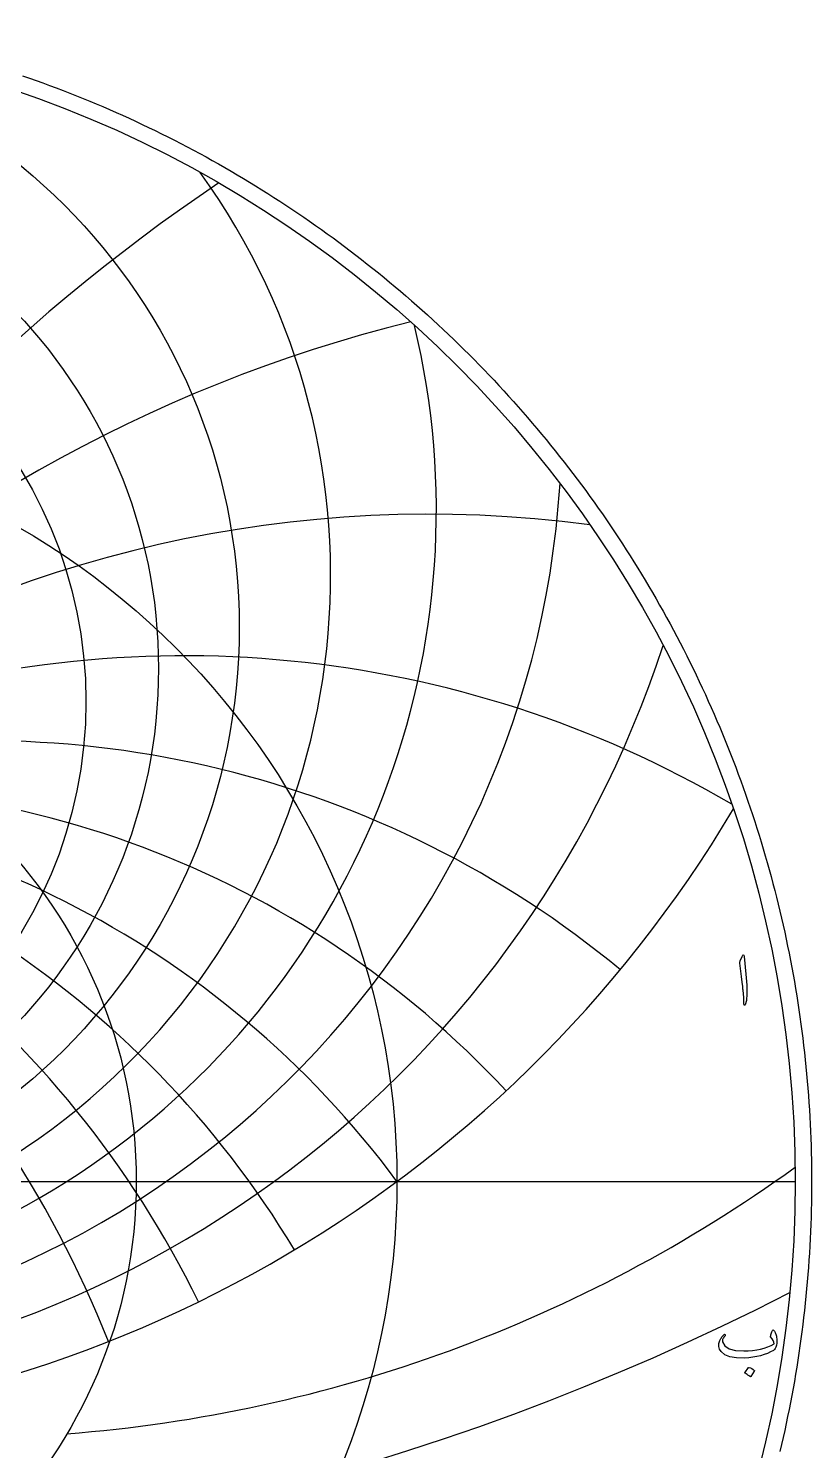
# Model space of a CAD drawing. Header units: millimetres. Extents: x -62 to 62, y -62 to 63.
# Drawn here: x 20.4 to 61.6, y -14.2 to 60.8 of the extents above; entities that cross this region are included whole.
import ezdxf

# ---------------------------------------------------------------- set-up
doc = ezdxf.new("R2010")
doc.units = ezdxf.units.MM
for name, color, linetype in [('CUT_OUTER', 1, 'Continuous'), ('ENGRAVE', 7, 'Continuous'), ('ENGRAVE_FINE', 8, 'Continuous'), ('TEXT', 5, 'Continuous')]:
    doc.layers.add(name, color=color, linetype=linetype)

msp = doc.modelspace()

# ---------------------------------------------------------------- linework, layer by layer
at = {"layer": 'CUT_OUTER'}
msp.add_lwpolyline([(20.0432, 58.2612), (20.4003, 58.1372), (20.7566, 58.0109), (21.1122, 57.8824), (21.4669, 57.7518), (21.8209, 57.619), (22.174, 57.484), (22.5263, 57.3469), (22.8778, 57.2076), (23.2284, 57.0661), (23.5781, 56.9225), (23.9269, 56.7768), (24.2748, 56.6289), (24.6218, 56.4789), (24.9679, 56.3267), (25.3131, 56.1725), (25.6573, 56.0161), (26.0005, 55.8576), (26.3427, 55.697), (26.684, 55.5344), (27.0242, 55.3696), (27.3635, 55.2027), (27.7017, 55.0338), (28.0388, 54.8628), (28.3749, 54.6897), (28.71, 54.5146), (29.0439, 54.3374), (29.3768, 54.1581), (29.7085, 53.9769), (30.0392, 53.7936), (30.3687, 53.6082), (30.6971, 53.4209), (31.0243, 53.2315), (31.3503, 53.0402), (31.6752, 52.8468), (31.9988, 52.6515), (32.3213, 52.4541), (32.6425, 52.2548), (32.9625, 52.0535), (33.2813, 51.8503), (33.5988, 51.6451), (33.9151, 51.438), (34.2301, 51.2289), (34.5438, 51.0179), (34.8562, 50.805), (35.1672, 50.5902), (35.477, 50.3734), (35.7854, 50.1548), (36.0925, 49.9343), (36.3982, 49.7119), (36.7025, 49.4876), (37.0055, 49.2615), (37.307, 49.0335), (37.6072, 48.8037), (37.906, 48.572), (38.2033, 48.3385), (38.4992, 48.1032), (38.7936, 47.866), (39.0866, 47.6271), (39.3781, 47.3864), (39.6681, 47.1439), (39.9566, 46.8996), (40.2436, 46.6535), (40.5291, 46.4057), (40.8131, 46.1562), (41.0955, 45.9049), (41.3764, 45.6519), (41.6558, 45.3971), (41.9335, 45.1407), (42.2097, 44.8825), (42.4843, 44.6227), (42.7573, 44.3612), (43.0287, 44.098), (43.2985, 43.8331), (43.5666, 43.5666), (43.8331, 43.2985), (44.098, 43.0287), (44.3612, 42.7573), (44.6227, 42.4843), (44.8825, 42.2097), (45.1407, 41.9335), (45.3971, 41.6558), (45.6519, 41.3764), (45.9049, 41.0955), (46.1562, 40.8131), (46.4057, 40.5291), (46.6535, 40.2436), (46.8996, 39.9566), (47.1439, 39.6681), (47.3864, 39.3781), (47.6271, 39.0866), (47.866, 38.7936), (48.1032, 38.4992), (48.3385, 38.2033), (48.572, 37.906), (48.8037, 37.6072), (49.0335, 37.307), (49.2615, 37.0055), (49.4876, 36.7025), (49.7119, 36.3982), (49.9343, 36.0925), (50.1548, 35.7854), (50.3734, 35.477), (50.5902, 35.1672), (50.805, 34.8562), (51.0179, 34.5438), (51.2289, 34.2301), (51.438, 33.9151), (51.6451, 33.5988), (51.8503, 33.2813), (52.0535, 32.9625), (52.2548, 32.6425), (52.4541, 32.3213), (52.6515, 31.9988), (52.8468, 31.6752), (53.0402, 31.3503), (53.2315, 31.0243), (53.4209, 30.6971), (53.6082, 30.3687), (53.7936, 30.0392), (53.9769, 29.7085), (54.1581, 29.3768), (54.3374, 29.0439), (54.5146, 28.71), (54.6897, 28.3749), (54.8628, 28.0388), (55.0338, 27.7017), (55.2027, 27.3635), (55.3696, 27.0242), (55.5344, 26.684), (55.697, 26.3427), (55.8576, 26.0005), (56.0161, 25.6573), (56.1725, 25.3131), (56.3267, 24.9679), (56.4789, 24.6218), (56.6289, 24.2748), (56.7768, 23.9269), (56.9225, 23.5781), (57.0661, 23.2284), (57.2076, 22.8778), (57.3469, 22.5263), (57.484, 22.174), (57.619, 21.8209), (57.7518, 21.4669), (57.8824, 21.1122), (58.0109, 20.7566), (58.1372, 20.4003), (58.2612, 20.0432), (58.3831, 19.6853), (58.5028, 19.3267), (58.6203, 18.9674), (58.7356, 18.6073), (58.8486, 18.2466), (58.9595, 17.8852), (59.0681, 17.5231), (59.1745, 17.1603), (59.2787, 16.7969), (59.3807, 16.4328), (59.4804, 16.0682), (59.5778, 15.7029), (59.6731, 15.3371), (59.7661, 14.9706), (59.8568, 14.6036), (59.9453, 14.2361), (60.0315, 13.868), (60.1154, 13.4994), (60.1971, 13.1303), (60.2766, 12.7606), (60.3537, 12.3906), (60.4286, 12.02), (60.5012, 11.649), (60.5716, 11.2775), (60.6396, 10.9057), (60.7054, 10.5334), (60.7689, 10.1607), (60.8301, 9.7876), (60.889, 9.4142), (60.9456, 9.0404), (61, 8.6663), (61.052, 8.2919), (61.1017, 7.9171), (61.1491, 7.542), (61.1943, 7.1667), (61.2371, 6.7911), (61.2776, 6.4152), (61.3158, 6.0391), (61.3517, 5.6627), (61.3853, 5.2862), (61.4166, 4.9094), (61.4456, 4.5325), (61.4722, 4.1554), (61.4966, 3.7781), (61.5186, 3.4007), (61.5383, 3.0232), (61.5557, 2.6455), (61.5708, 2.2678), (61.5835, 1.89), (61.5939, 1.512), (61.6021, 1.1341), (61.6079, 0.7561), (61.6113, 0.378), (61.6125, 0), (61.6113, -0.378), (61.6079, -0.7561), (61.6021, -1.1341), (61.5939, -1.512), (61.5835, -1.89), (61.5708, -2.2678), (61.5557, -2.6455), (61.5383, -3.0232), (61.5186, -3.4007), (61.4966, -3.7781), (61.4722, -4.1554), (61.4456, -4.5325), (61.4166, -4.9094), (61.3853, -5.2862), (61.3517, -5.6627), (61.3158, -6.0391), (61.2776, -6.4152), (61.2371, -6.7911), (61.1943, -7.1667), (61.1491, -7.542), (61.1017, -7.9171), (61.052, -8.2919), (61, -8.6663), (60.9456, -9.0404), (60.889, -9.4142), (60.8301, -9.7876), (60.7689, -10.1607), (60.7054, -10.5334), (60.6396, -10.9057), (60.5716, -11.2775), (60.5012, -11.649), (60.4286, -12.02), (60.3537, -12.3906), (60.2766, -12.7606), (60.1971, -13.1303), (60.1154, -13.4994), (60.0315, -13.868), (59.9453, -14.2361)], dxfattribs=at)
at = {"layer": 'ENGRAVE'}
msp.add_lwpolyline([(-60.75, 0), (60.75, 0)], dxfattribs=at)
for centre, radius in [((0, 0), 60.75), ((0, 29.1978), 31.4559), ((0, 27.0304), 27.204), ((0, 25.2908), 23.3807), ((0, 0), 39.7663), ((0, 0), 26.0306)]:
    msp.add_circle(centre, radius, dxfattribs=at)
for centre, radius, start, end in [((0, 31.9166), 36.2718, 144.142935, 35.857065), ((0, 35.3674), 41.8437, 166.542493, 13.457507), ((0, 39.8219), 48.456, 183.613166, 356.386834), ((0, 45.7087), 56.5502, 197.989873, 342.010127), ((0, 53.7411), 66.854, 210.685518, 329.314482), ((0, -29.4255), 49.4694, 36.5, 143.5), ((0, -29.4255), 49.4694, 36.5, 143.5), ((16.5988, 61.9475), 75.4611, 274.394852, 305.804765)]:
    msp.add_arc(centre, radius, start, end, dxfattribs=at)
at = {"layer": 'ENGRAVE_FINE'}
for centre, radius, start, end in [((85.6835, -29.4255), 98.9388, 123.987373, 169.901328), ((85.6835, -29.4255), 98.9388, 123.987373, 169.901328), ((58.9553, -29.4255), 76.9607, 103.881054, 166.312263), ((58.9553, -29.4255), 76.9607, 103.881054, 166.312263), ((41.5097, -29.4255), 64.5777, 82.504572, 162.516737), ((41.5097, -29.4255), 64.5777, 82.504572, 162.516737), ((-28.5612, -29.4255), 57.1223, 21.558132, 120.328322), ((-28.5612, -29.4255), 57.1223, 21.558132, 120.328322), ((28.5612, -29.4255), 57.1223, 59.671678, 158.441868), ((28.5612, -29.4255), 57.1223, 59.671678, 158.441868), ((-18.0054, -29.4255), 52.6442, 26.002788, 129.565451), ((-18.0054, -29.4255), 52.6442, 26.002788, 129.565451), ((18.0054, -29.4255), 52.6442, 50.434549, 153.997212), ((18.0054, -29.4255), 52.6442, 50.434549, 153.997212), ((-8.7228, -29.4255), 50.2325, 30.932848, 137.092193), ((-8.7228, -29.4255), 50.2325, 30.932848, 137.092193), ((8.7228, -29.4255), 50.2325, 42.907807, 149.067152), ((8.7228, -29.4255), 50.2325, 42.907807, 149.067152), ((0, 111.8466), 132.3276, 242.809626, 297.190374)]:
    msp.add_arc(centre, radius, start, end, dxfattribs=at)
at = {"layer": 'TEXT'}
for points in [[(57.9515, 11.8521), (57.9881, 11.923), (58.0176, 11.9479), (58.0399, 11.9268), (58.055, 11.8597), (58.1431, 10.9208), (58.1956, 10.3446), (58.2073, 9.8842), (58.1783, 9.5398), (58.1086, 9.3113), (58.0959, 9.2926), (58.0847, 9.2826), (58.0748, 9.2811), (58.0665, 9.2883), (58.0598, 9.2996), (58.055, 9.3142), (58.0521, 9.3321), (58.0511, 9.3534), (58.0511, 9.5194), (58.0435, 9.6955), (58.0281, 9.8816), (58.0051, 10.0777), (58.0001, 10.129), (57.985, 10.2674), (57.9599, 10.4931), (57.9247, 10.8059), (57.8404, 11.4995), (57.8384, 11.5364), (57.8404, 11.5704), (57.8461, 11.6015), (57.8557, 11.6298)], [(59.6266, -7.8537), (59.6523, -7.886), (59.6759, -7.9217), (59.6974, -7.9608), (59.7166, -8.0032), (59.7338, -8.0487), (59.7487, -8.097), (59.7616, -8.1483), (59.7722, -8.2024), (59.7861, -8.3112), (59.7895, -8.419), (59.7823, -8.5258), (59.7645, -8.6316), (59.7377, -8.726), (59.7032, -8.8022), (59.6611, -8.8601), (59.6113, -8.8999), (59.4532, -8.9835), (59.2855, -9.058), (59.1083, -9.1234), (58.9214, -9.1797), (58.725, -9.2264), (58.5191, -9.263), (58.3035, -9.2896), (58.0784, -9.3061), (57.6563, -9.3018), (57.31, -9.2429), (57.0393, -9.1294), (56.8444, -8.9612), (56.7644, -8.8297), (56.7275, -8.6882), (56.7337, -8.5366), (56.783, -8.3749), (56.7997, -8.34), (56.819, -8.3045), (56.8409, -8.2682), (56.8654, -8.2312), (56.8926, -8.1935), (56.9224, -8.155), (56.9549, -8.1158), (56.99, -8.076), (57.0017, -8.0647), (57.0139, -8.0578), (57.0266, -8.0551), (57.0398, -8.0568), (57.0487, -8.0602), (57.0561, -8.0664), (57.0621, -8.0755), (57.0666, -8.0875), (57.0688, -8.0987), (57.0676, -8.1095), (57.063, -8.1198), (57.0551, -8.1296), (57.0223, -8.1687), (56.9929, -8.2091), (56.9668, -8.2511), (56.944, -8.2944), (56.9284, -8.3358), (56.9201, -8.3758), (56.9189, -8.4144), (56.9248, -8.4515), (57.0446, -8.6683), (57.2697, -8.8204), (57.6003, -8.9078), (58.0362, -8.9306), (58.2758, -8.9213), (58.5042, -8.9013), (58.7213, -8.8706), (58.9272, -8.829), (59.122, -8.7767), (59.3061, -8.7136), (59.4794, -8.6397), (59.6419, -8.555), (59.6261, -8.476), (59.5902, -8.3883), (59.5341, -8.292), (59.458, -8.1871), (59.4556, -8.177), (59.456, -8.1584), (59.4594, -8.1311), (59.4656, -8.0951), (59.4673, -8.0915), (59.4685, -8.0884), (59.4692, -8.0858), (59.4695, -8.0836), (59.4819, -8.0348), (59.5001, -7.9802), (59.5241, -7.9198), (59.5538, -7.8537), (59.5669, -7.8336), (59.5835, -7.8269), (59.6033, -7.8336), (59.6266, -7.8537)], [(58.2891, -9.8043), (58.2939, -9.7995), (58.3006, -9.7967), (58.3092, -9.7957), (58.3198, -9.7967), (58.3943, -9.8268), (58.4645, -9.8637), (58.5303, -9.9073), (58.5919, -9.9576), (58.5979, -9.9653), (58.6005, -9.9729), (58.5998, -9.9806), (58.5957, -9.9883), (58.4156, -10.2795), (58.4089, -10.2865), (58.4003, -10.2881), (58.3897, -10.2845), (58.3773, -10.2757), (58.3665, -10.268), (58.3495, -10.2565), (58.3262, -10.2412), (58.2968, -10.222), (58.2606, -10.199), (58.2173, -10.1722), (58.1667, -10.1416), (58.109, -10.1071), (58.1013, -10.1013), (58.0975, -10.0956), (58.0975, -10.0898), (58.1013, -10.0841)]]:
    msp.add_lwpolyline(points, close=True, dxfattribs=at)

doc.saveas('drawing.dxf')
